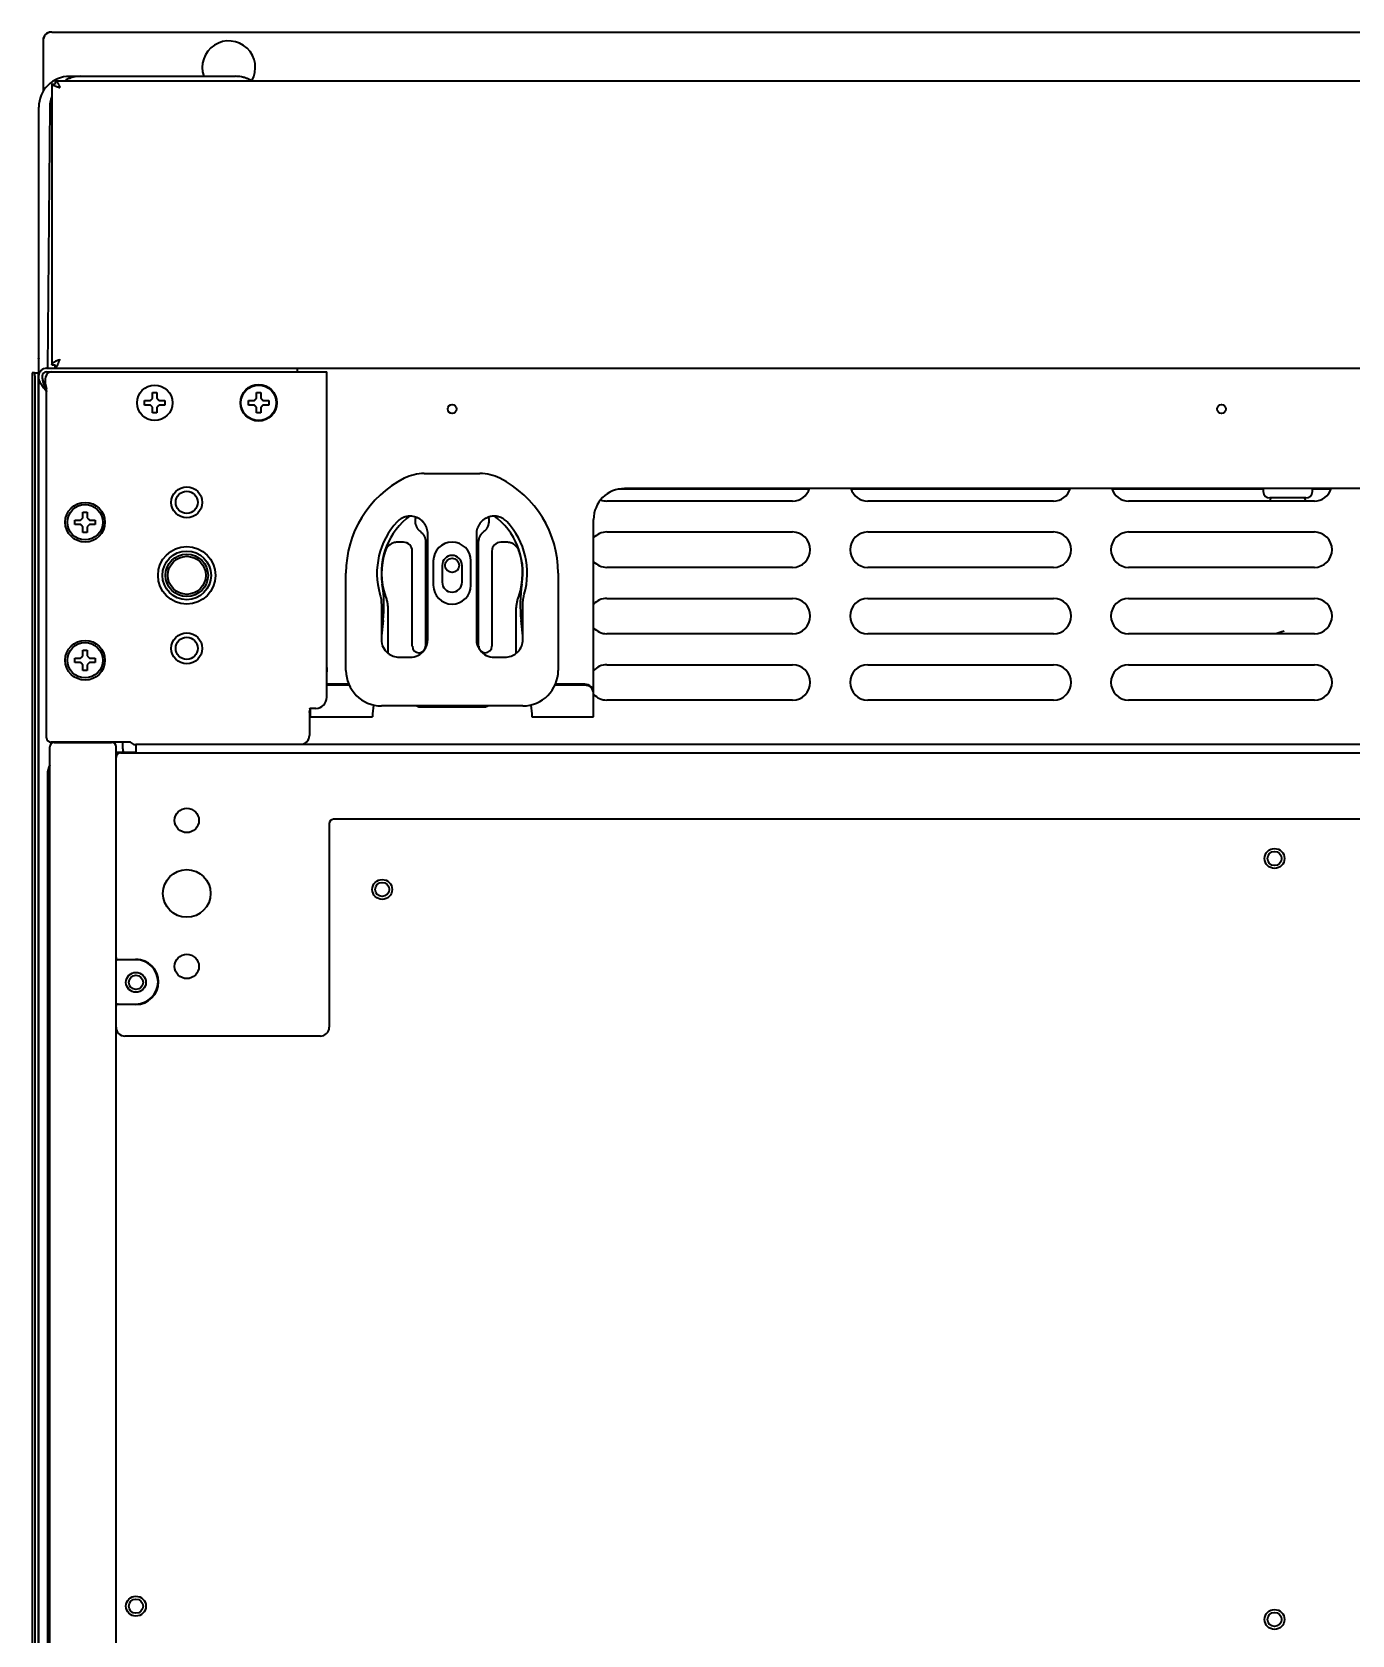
# Model space of a CAD drawing. Extents: x 6769 to 10051, y -94 to 2900.
# Drawn here: x 8534.1 to 8832.6, y 2478.8 to 2841.1 of the extents above; entities that cross this region are included whole.
import ezdxf

# ---------------------------------------------------------------- set-up
doc = ezdxf.new("R2010")
doc.units = 0
doc.header["$LTSCALE"] = 5
doc.layers.add('1', color=7, linetype='CONTINUOUS', true_color=0xffffff)

msp = doc.modelspace()

# ---------------------------------------------------------------- linework, layer by layer
at = {"layer": '1', "color": 7, "linetype": 'Continuous', "lineweight": 35}
for p, q in [((8538.56, 2841.13), (8538.36, 2841.13)), ((8538.56, 2841.13), (9067.56, 2841.13)), ((8536.56, 2839.33), (8536.56, 2839.14)), ((8536.56, 2839.13), (8536.56, 2827.73)), ((8539.32, 2830.13), (8539.32, 2829.37)), ((8539.32, 2830.13), (9066.8, 2830.13)), ((8542.56, 2831.13), (8545.08, 2831.13)), ((8545.08, 2831.13), (8580.05, 2831.13)), ((8538.56, 2829.33), (8538.56, 2765.89)), ((8535.56, 2824.13), (8535.56, 2767.33)), ((8535.57, 2767.32), (8535.57, 2824.13)), ((8538.08, 2824.19), (8537.56, 2765.13)), ((8535.56, 2767.33), (8535.57, 2767.32)), ((8535.56, 2767.26), (8535.56, 2764.13)), ((8535.57, 2767.3), (8535.57, 2767.27)), ((8535.57, 2764.13), (8535.57, 2767.29)), ((8537.36, 2765.13), (8592.06, 2765.13)), ((8538.56, 2765.89), (8539.31, 2765.89)), ((8592.06, 2765.13), (8594.06, 2765.13)), ((8594.06, 2765.13), (8594.06, 2764.33)), ((8594.07, 2765.13), (9012.06, 2765.13)), ((8534.06, 2764.13), (8534.07, 2764.13)), ((8534.06, 2764.13), (8534.06, 2170.23)), ((8534.65, 2764.13), (8534.07, 2764.13)), ((8534.65, 2764.13), (8535.45, 2764.13)), ((8534.75, 2172.23), (8534.75, 2762.13)), ((8535.45, 2764.13), (8535.75, 2764.13)), ((8535.55, 2762.13), (8535.55, 2172.23)), ((8535.56, 2252.93), (8535.56, 2763.33)), ((8537.07, 2761.78), (8537.3, 2760.57)), ((8537.36, 2764.33), (8600.73, 2764.33)), ((8537.56, 2763.94), (8537.56, 2764.33)), ((8592.06, 2764.33), (8594.06, 2764.33)), ((8594.06, 2764.33), (8594.81, 2764.33)), ((8600.73, 2690.77), (8600.73, 2764.33)), ((8537.31, 2681.61), (8537.31, 2759.86)), ((8559.51, 2757.33), (8559.51, 2757.83)), ((8559.51, 2756.83), (8559.51, 2757.33)), ((8564.11, 2757.83), (8564.11, 2757.33)), ((8564.11, 2757.33), (8564.11, 2756.83)), ((8583.01, 2757.33), (8583.01, 2757.83)), ((8583.01, 2756.83), (8583.01, 2757.33)), ((8587.61, 2757.83), (8587.61, 2757.33)), ((8587.61, 2757.33), (8587.61, 2756.83)), ((8622.76, 2741.33), (8635.37, 2741.33)), ((8709.85, 2737.83), (8666.75, 2737.83)), ((8938.06, 2737.95), (8668.06, 2737.95)), ((8768.85, 2737.83), (8719.28, 2737.83)), ((8812.49, 2737.83), (8778.28, 2737.83)), ((8812.49, 2737.95), (8812.51, 2737.27)), ((8822.12, 2735.83), (8814.01, 2735.83)), ((8814.06, 2735.43), (8814.06, 2735.23)), ((8822.06, 2735.23), (8822.06, 2735.43)), ((8823.61, 2737.27), (8823.64, 2737.95)), ((8827.85, 2737.83), (8823.63, 2737.83)), ((8706.06, 2735.13), (8664.06, 2735.13)), ((8765.06, 2735.13), (8723.06, 2735.13)), ((8824.06, 2735.13), (8782.06, 2735.13)), ((8543.76, 2730.33), (8543.76, 2730.83)), ((8543.76, 2729.83), (8543.76, 2730.33)), ((8548.36, 2730.83), (8548.36, 2730.33)), ((8548.36, 2730.33), (8548.36, 2729.83)), ((8661.06, 2695.05), (8661.06, 2730.95)), ((8618.07, 2725.83), (8616.75, 2725.83)), ((8623.06, 2725.83), (8623.06, 2702.33)), ((8623.56, 2703.83), (8623.56, 2727.7)), ((8634.56, 2727.7), (8634.56, 2703.83)), ((8635.06, 2702.33), (8635.06, 2725.83)), ((8641.38, 2725.83), (8640.06, 2725.83)), ((8664.06, 2728.13), (8706.06, 2728.13)), ((8723.06, 2728.13), (8765.06, 2728.13)), ((8782.06, 2728.13), (8824.06, 2728.13)), ((8620.06, 2702.33), (8620.06, 2723.83)), ((8624.81, 2721.58), (8624.81, 2716.08)), ((8633.31, 2716.08), (8633.31, 2721.58)), ((8638.06, 2723.83), (8638.06, 2702.33)), ((8605.06, 2696.83), (8605.06, 2718.83)), ((8626.81, 2720.58), (8626.81, 2716.78)), ((8631.31, 2716.78), (8631.31, 2720.58)), ((8653.06, 2718.83), (8653.06, 2696.83)), ((8706.06, 2720.13), (8664.06, 2720.13)), ((8765.06, 2720.13), (8723.06, 2720.13)), ((8824.06, 2720.13), (8782.06, 2720.13)), ((8613.06, 2711.83), (8613.06, 2703.83)), ((8614.56, 2710.27), (8614.56, 2700.7)), ((8643.56, 2700.7), (8643.56, 2710.27)), ((8645.06, 2703.83), (8645.06, 2711.83)), ((8664.06, 2713.13), (8706.06, 2713.13)), ((8723.06, 2713.13), (8765.06, 2713.13)), ((8782.06, 2713.13), (8824.06, 2713.13)), ((8613.46, 2708.13), (8613.06, 2704.65)), ((8645.06, 2704.65), (8644.66, 2708.13)), ((8706.06, 2705.13), (8664.06, 2705.13)), ((8765.06, 2705.13), (8723.06, 2705.13)), ((8824.06, 2705.13), (8782.06, 2705.13)), ((8543.76, 2699.13), (8543.76, 2699.63)), ((8548.36, 2699.63), (8548.36, 2699.13)), ((8617.06, 2699.83), (8619.56, 2699.83)), ((8638.56, 2699.83), (8641.06, 2699.83)), ((8543.76, 2698.63), (8543.76, 2699.13)), ((8548.36, 2699.13), (8548.36, 2698.63)), ((8664.06, 2698.13), (8706.06, 2698.13)), ((8723.06, 2698.13), (8765.06, 2698.13)), ((8782.06, 2698.13), (8824.06, 2698.13)), ((8605.69, 2693.71), (8600.73, 2693.71)), ((8605.79, 2693.51), (8600.73, 2693.51)), ((8659.06, 2693.51), (8652.34, 2693.51)), ((8659.06, 2693.71), (8652.43, 2693.71)), ((8661.06, 2694.63), (8661.06, 2695.05)), ((8661.06, 2691.78), (8661.06, 2694.63)), ((8611.3, 2689.02), (8611.06, 2687.03)), ((8645.06, 2688.83), (8613.06, 2688.83)), ((8621.08, 2688.83), (8621.56, 2688.63)), ((8621.46, 2688.53), (8621.46, 2688.67)), ((8636.66, 2688.53), (8621.46, 2688.53)), ((8621.56, 2688.63), (8621.56, 2688.53)), ((8621.56, 2688.63), (8636.56, 2688.63)), ((8636.56, 2688.63), (8636.97, 2688.79)), ((8636.56, 2688.53), (8636.56, 2688.63)), ((8636.66, 2688.67), (8636.66, 2688.53)), ((8646.83, 2689.02), (8647.06, 2687.03)), ((8661.06, 2691.57), (8661.06, 2691.78)), ((8661.06, 2687.03), (8661.06, 2691.57)), ((8706.06, 2690.13), (8664.06, 2690.13)), ((8765.06, 2690.13), (8723.06, 2690.13)), ((8824.06, 2690.13), (8782.06, 2690.13)), ((8596.81, 2687.33), (8596.87, 2687.86)), ((8596.81, 2687.33), (8596.81, 2682.13)), ((8596.87, 2688.24), (8596.9, 2688.27)), ((8596.87, 2688.24), (8596.87, 2687.86)), ((8596.9, 2688.27), (8598.23, 2688.27)), ((8597.06, 2687.03), (8597.06, 2688.27)), ((8597.06, 2686.37), (8597.06, 2687.03)), ((8597.06, 2686.37), (8611.06, 2686.37)), ((8611.06, 2687.03), (8611.06, 2686.37)), ((8647.06, 2687.03), (8647.06, 2686.37)), ((8647.06, 2686.37), (8661.06, 2686.37)), ((8661.06, 2686.37), (8661.06, 2687.03)), ((8538.06, 2253.58), (8538.06, 2679.58)), ((8555.85, 2680.61), (8538.31, 2680.61)), ((8539.06, 2680.58), (8552.06, 2680.58)), ((8553.06, 2298.83), (8553.06, 2679.58)), ((8553.06, 2678.33), (8557.56, 2678.33)), ((8554.06, 2678.18), (9052.06, 2678.18)), ((8554.56, 2679.13), (8554.56, 2680.61)), ((8557.04, 2680.14), (8556.35, 2680.6)), ((9048.56, 2680.13), (8557.56, 2680.13)), ((8557.56, 2680.13), (8557.56, 2678.33)), ((8537.56, 2673.33), (8537.56, 2252.43)), ((9003.86, 2663.18), (8602.26, 2663.18)), ((8601.26, 2662.18), (8601.26, 2616.17)), ((8557.56, 2631.43), (8553.56, 2631.43)), ((8553.56, 2621.43), (8557.56, 2621.43)), ((8599.27, 2614.18), (8555.06, 2614.18))]:
    msp.add_line(p, q, dxfattribs=at)
for centre, radius in [((8561.81, 2757.33), 4), ((8585.31, 2757.33), 4.13), ((8585.31, 2757.33), 4), ((8629.06, 2755.93), 1), ((8803.06, 2755.93), 1), ((8569.06, 2734.83), 3.5), ((8569.06, 2734.83), 2.5), ((8546.06, 2730.33), 4.5), ((8546.06, 2730.33), 4), ((8569.06, 2718.33), 6.5), ((8569.06, 2718.33), 5.5), ((8569.06, 2718.33), 4.8), ((8569.06, 2718.33), 4.3), ((8629.06, 2720.58), 1.6), ((8546.06, 2699.13), 4.5), ((8546.06, 2699.13), 4), ((8569.06, 2701.83), 3.5), ((8569.06, 2701.83), 2.5), ((8569.06, 2662.93), 2.75), ((8815.06, 2654.33), 2.25), ((8815.06, 2654.33), 1.6), ((8569.06, 2646.43), 5.38), ((8613.26, 2647.33), 2.25), ((8613.26, 2647.33), 1.6), ((8569.06, 2629.93), 2.75), ((8557.56, 2626.33), 2.25), ((8557.56, 2626.33), 1.6), ((8557.56, 2485.33), 2.25), ((8557.56, 2485.33), 1.6), ((8815.06, 2482.33), 2.25), ((8815.06, 2482.33), 1.6)]:
    msp.add_circle(centre, radius, dxfattribs=at)
for centre, radius, start, end in [((8538.36, 2839.33), 1.8, 90, 180), ((8538.56, 2839.13), 2, 90, 180), ((8578.56, 2833.13), 6, 329.9728, 199.4962), ((8537.36, 2763.33), 1.8, 90, 180), ((8537.36, 2763.33), 1, 90, 180), ((8629.06, 2718.83), 24, 116.7655, 180), ((8622.76, 2731.33), 10, 90, 116.7655), ((8635.37, 2731.33), 10, 63.2345, 90), ((8629.06, 2718.83), 24, 0, 63.2345), ((8668.06, 2730.95), 7, 90, 180), ((8664.06, 2739.13), 4, 249.2551, 270), ((8706.06, 2739.13), 4, 270, 342.9253), ((8723.06, 2739.13), 4, 197.0747, 270), ((8765.06, 2739.13), 4, 270, 342.9253), ((8782.06, 2739.13), 4, 197.0747, 270), ((8814.01, 2737.33), 1.5, 182, 270), ((8814.46, 2735.43), 0.4, 90, 180), ((8821.66, 2735.43), 0.4, 0, 90), ((8822.12, 2737.33), 1.5, 270, 358), ((8824.06, 2739.13), 4, 270, 342.9253), ((8629.06, 2718.93), 16, 126.584, 189.2278), ((8629.06, 2718.93), 16, 350.7722, 53.5772), ((8814.46, 2735.23), 0.4, 180, 194.4772), ((8821.66, 2735.23), 0.4, 345.5228, 0), ((8629.06, 2718.83), 17, 136.9472, 196.2606), ((8629.06, 2718.83), 17, 343.7394, 43.0512), ((8629.06, 2721.58), 4.25, 0, 180), ((8664.06, 2724.13), 4, 90, 138.5915), ((8706.06, 2724.13), 4, 270, 90), ((8723.06, 2724.13), 4, 90, 270), ((8765.06, 2724.13), 4, 270, 90), ((8782.06, 2724.13), 4, 90, 270), ((8824.06, 2724.13), 4, 270, 90), ((8629.06, 2718.83), 15.95, 162.0029, 199.2463), ((8629.06, 2720.58), 2.25, 0, 180), ((8629.06, 2718.83), 15.95, 340.7537, 17.9971), ((8664.06, 2724.13), 4, 221.4085, 270), ((8583.66, 2711.55), 30, 353.4511, 9.2278), ((8629.06, 2716.08), 4.25, 180, 0), ((8629.06, 2716.78), 2.25, 180, 0), ((8674.47, 2711.55), 30, 170.7722, 186.5489), ((8664.06, 2709.13), 4, 90, 138.5915), ((8706.06, 2709.13), 4, 270, 90), ((8723.06, 2709.13), 4, 90, 270), ((8765.06, 2709.13), 4, 270, 90), ((8782.06, 2709.13), 4, 90, 270), ((8824.06, 2709.13), 4, 270, 90), ((8664.06, 2709.13), 4, 221.4085, 270), ((8613.06, 2696.83), 8, 180, 270), ((8645.06, 2696.83), 8, 270, 0), ((8664.06, 2694.13), 4, 90, 138.5915), ((8706.06, 2694.13), 4, 270, 90), ((8723.06, 2694.13), 4, 90, 270), ((8765.06, 2694.13), 4, 270, 90), ((8782.06, 2694.13), 4, 90, 270), ((8824.06, 2694.13), 4, 270, 90), ((8664.06, 2694.13), 4, 221.4085, 270), ((8556.56, 2679.13), 2, 180, 203.5786), ((8542.56, 2673.33), 5, 154.1573, 180), ((8557.56, 2626.43), 5.11, 270, 90), ((8557.56, 2626.43), 5, 270, 90)]:
    msp.add_arc(centre, radius, start, end, dxfattribs=at)
for centre, major_axis, ratio, start_param, end_param in [((8542.57, 2824.12), (4.95, -4.95), 0.999478, 2.356803, 3.926382), ((8534.9, 2767.33), (0, -2), 0.333444, 1.553351, 1.570798), ((8519.1, 2767.33), (16.46, -0.03), 0.121466, 6.270991, 6.300279), ((8534.9, 2767.33), (0.03, -2), 0.333454, 1.531542, 1.54898), ((8537.57, 2871.64), (-2, -104.32), 0.000761, 6.278374, 6.306074), ((8534.65, 2762.13), (0, -2), 0.052336, 1.570796, 3.141593), ((8535.45, 2762.13), (0, 2), 0.052336, 4.712389, 6.283185), ((8537.07, 2763.2), (0, -1.41), 0.006171, 4.978197, 6.250834), ((8538.57, 2762.82), (0.95, -1.16), 0.998075, 2.456715, 3.797747), ((8537.3, 2759.86), (0, -0.707), 0.006171, 1.564625, 3.109242), ((8618.06, 2723.82), (-1.42, -1.42), 0.998783, 2.356803, 3.926382), ((8640.07, 2723.82), (1.42, -1.42), 0.998783, 2.356803, 3.926382), ((8617.06, 2703.83), (2.83, 2.83), 0.999695, 2.356347, 3.251938), ((8619.56, 2703.83), (-2.83, 2.83), 0.999695, 3.290549, 3.926839), ((8638.56, 2703.83), (2.83, 2.83), 0.999695, 2.356347, 2.992639), ((8641.06, 2703.83), (-2.83, 2.83), 0.999695, 3.197702, 3.926839), ((9319.63, 1085.95), (411.25, -1645.29), 0.999838, 3.197427, 3.198619), ((8617.06, 2703.83), (2.83, 2.83), 0.999695, 3.251938, 3.926839), ((8619.56, 2703.83), (-2.83, 2.83), 0.999695, 2.356347, 3.276261), ((8621.57, 2702.33), (1.06, 1.06), 0.998783, 2.356803, 3.926991), ((8621.56, 2702.33), (-1.06, 1.06), 0.998783, 2.356195, 3.264228), ((8621.56, 2702.33), (-1.06, 1.06), 0.998783, 3.302332, 3.926382), ((8636.57, 2702.33), (1.06, 1.06), 0.998783, 2.356803, 2.980862), ((8638.56, 2703.83), (2.83, 2.83), 0.999695, 3.006925, 3.926839), ((8636.57, 2702.33), (1.06, 1.06), 0.998783, 3.018958, 3.926991), ((8636.56, 2702.33), (-1.06, 1.06), 0.998783, 2.356195, 3.926382), ((8641.06, 2703.83), (-2.83, 2.83), 0.999695, 2.356347, 3.031247), ((8600.75, 2696.55), (0, -1), 0.017455, 3.403392, 4.712389), ((8659.06, 2691.78), (-2, 0), 0.965926, 3.141593, 4.712389), ((8659.06, 2691.57), (2, 0), 0.965926, 0, 1.570796), ((8598.23, 2690.77), (1.77, -1.77), 0.999695, 5.497939, 7.068431), ((8538.31, 2681.61), (0.447, 0.895), 0.99981, 2.03449, 3.605134), ((8594.81, 2682.13), (-1.41, 1.41), 0.999695, 2.356347, 3.926839), ((8539.06, 2679.58), (0.707, -0.707), 0.999695, 2.356347, 3.926839), ((8552.06, 2679.58), (-0.707, -0.707), 0.999695, 2.356347, 3.926839), ((8554.06, 2677.18), (0.708, -0.708), 0.998783, 2.356803, 3.926382), ((8555.85, 2680.6), (0.5, 0), 0.017455, 0.02618, 1.570796), ((8558.04, 2680.14), (1, 0), 0.017455, 3.167773, 4.218355), ((8602.26, 2662.18), (-0.708, 0.708), 0.998783, 5.498396, 7.067974), ((8553.56, 2631.93), (0.354, 0.354), 0.998783, 2.356803, 3.926382), ((8553.56, 2620.93), (0.354, -0.354), 0.998783, 2.356803, 3.926382), ((8555.07, 2616.18), (1.42, 1.42), 0.998783, 2.356803, 3.926382), ((8599.26, 2616.18), (-1.42, 1.42), 0.998783, 2.356803, 3.926382)]:
    msp.add_ellipse(centre, major_axis=major_axis, ratio=ratio, start_param=start_param, end_param=end_param, dxfattribs=at)
for points in [[(8539.32, 2830.13), (8539.36, 2830.13), (8539.42, 2830.12), (8539.51, 2830.07), (8539.61, 2829.99), (8539.7, 2829.89), (8539.8, 2829.76), (8539.89, 2829.6), (8539.99, 2829.42), (8540.08, 2829.23), (8540.18, 2829.02), (8540.27, 2828.79), (8540.33, 2828.64), (8540.36, 2828.56)], [(8538.58, 2829.38), (8538.57, 2829.36), (8538.56, 2829.34), (8538.56, 2829.33)], [(8538.58, 2829.38), (8538.83, 2829.38), (8539.08, 2829.37), (8539.32, 2829.37)], [(8535.57, 2767.35), (8535.57, 2767.33), (8535.57, 2767.31), (8535.57, 2767.29)], [(8538.56, 2765.89), (8538.56, 2765.93), (8538.57, 2766.01), (8538.62, 2766.12), (8538.7, 2766.24), (8538.8, 2766.35), (8538.93, 2766.46), (8539.09, 2766.57), (8539.27, 2766.68), (8539.46, 2766.78), (8539.67, 2766.88), (8539.9, 2766.98), (8540.13, 2767.07), (8540.29, 2767.13), (8540.36, 2767.16)], [(8539.31, 2765.14), (8539.31, 2765.39), (8539.31, 2765.64), (8539.31, 2765.89)], [(8539.31, 2765.14), (8539.33, 2765.13), (8539.35, 2765.13), (8539.36, 2765.13)], [(8560.81, 2757.83), (8560.84, 2757.85), (8560.89, 2757.9), (8560.96, 2757.97), (8561.03, 2758.04), (8561.1, 2758.11), (8561.17, 2758.18), (8561.24, 2758.25), (8561.29, 2758.3), (8561.31, 2758.33)], [(8561.31, 2758.33), (8561.31, 2758.38), (8561.31, 2758.49), (8561.31, 2758.65), (8561.31, 2758.81), (8561.31, 2758.96), (8561.31, 2759.12), (8561.31, 2759.27), (8561.31, 2759.44), (8561.31, 2759.56), (8561.31, 2759.63)], [(8561.31, 2759.63), (8561.48, 2759.63), (8561.81, 2759.63), (8562.15, 2759.63), (8562.31, 2759.63)], [(8562.31, 2758.33), (8562.34, 2758.3), (8562.39, 2758.25), (8562.47, 2758.18), (8562.54, 2758.1), (8562.61, 2758.03), (8562.68, 2757.96), (8562.75, 2757.9), (8562.79, 2757.85), (8562.81, 2757.83)], [(8562.81, 2757.83), (8562.87, 2757.83), (8562.98, 2757.83), (8563.14, 2757.83), (8563.3, 2757.83), (8563.45, 2757.83), (8563.6, 2757.83), (8563.76, 2757.83), (8563.93, 2757.83), (8564.05, 2757.83), (8564.11, 2757.83)], [(8584.31, 2757.83), (8584.34, 2757.85), (8584.39, 2757.9), (8584.46, 2757.97), (8584.53, 2758.04), (8584.6, 2758.11), (8584.67, 2758.18), (8584.74, 2758.25), (8584.79, 2758.3), (8584.81, 2758.33)], [(8584.81, 2758.33), (8584.81, 2758.38), (8584.81, 2758.49), (8584.81, 2758.65), (8584.81, 2758.81), (8584.81, 2758.96), (8584.81, 2759.12), (8584.81, 2759.27), (8584.81, 2759.44), (8584.81, 2759.56), (8584.81, 2759.63)], [(8584.81, 2759.63), (8584.98, 2759.63), (8585.31, 2759.63), (8585.65, 2759.63), (8585.81, 2759.63)], [(8585.81, 2758.33), (8585.84, 2758.3), (8585.89, 2758.25), (8585.97, 2758.18), (8586.04, 2758.1), (8586.11, 2758.03), (8586.18, 2757.96), (8586.25, 2757.9), (8586.29, 2757.85), (8586.31, 2757.83)], [(8586.31, 2757.83), (8586.37, 2757.83), (8586.48, 2757.83), (8586.64, 2757.83), (8586.8, 2757.83), (8586.95, 2757.83), (8587.1, 2757.83), (8587.26, 2757.83), (8587.43, 2757.83), (8587.55, 2757.83), (8587.61, 2757.83)], [(8560.81, 2756.83), (8560.76, 2756.83), (8560.65, 2756.83), (8560.49, 2756.83), (8560.33, 2756.83), (8560.18, 2756.83), (8560.02, 2756.83), (8559.87, 2756.83), (8559.7, 2756.83), (8559.58, 2756.83), (8559.51, 2756.83)], [(8561.31, 2756.33), (8561.29, 2756.35), (8561.24, 2756.4), (8561.16, 2756.48), (8561.09, 2756.55), (8561.02, 2756.62), (8560.95, 2756.69), (8560.88, 2756.76), (8560.84, 2756.8), (8560.81, 2756.83)], [(8562.31, 2755.03), (8562.15, 2755.03), (8561.81, 2755.03), (8561.48, 2755.03), (8561.31, 2755.03)], [(8562.81, 2756.83), (8562.79, 2756.8), (8562.74, 2756.75), (8562.67, 2756.68), (8562.6, 2756.61), (8562.53, 2756.54), (8562.46, 2756.47), (8562.39, 2756.4), (8562.34, 2756.35), (8562.31, 2756.33)], [(8562.31, 2756.33), (8562.31, 2756.27), (8562.31, 2756.16), (8562.31, 2756), (8562.31, 2755.84), (8562.31, 2755.69), (8562.31, 2755.54), (8562.31, 2755.38), (8562.31, 2755.21), (8562.31, 2755.09), (8562.31, 2755.03)], [(8584.31, 2756.83), (8584.26, 2756.83), (8584.15, 2756.83), (8583.99, 2756.83), (8583.83, 2756.83), (8583.68, 2756.83), (8583.52, 2756.83), (8583.37, 2756.83), (8583.2, 2756.83), (8583.08, 2756.83), (8583.01, 2756.83)], [(8584.81, 2756.33), (8584.79, 2756.35), (8584.74, 2756.4), (8584.66, 2756.48), (8584.59, 2756.55), (8584.52, 2756.62), (8584.45, 2756.69), (8584.38, 2756.76), (8584.34, 2756.8), (8584.31, 2756.83)], [(8585.81, 2755.03), (8585.65, 2755.03), (8585.31, 2755.03), (8584.98, 2755.03), (8584.81, 2755.03)], [(8586.31, 2756.83), (8586.29, 2756.8), (8586.24, 2756.75), (8586.17, 2756.68), (8586.1, 2756.61), (8586.03, 2756.54), (8585.96, 2756.47), (8585.89, 2756.4), (8585.84, 2756.35), (8585.81, 2756.33)], [(8585.81, 2756.33), (8585.81, 2756.27), (8585.81, 2756.16), (8585.81, 2756), (8585.81, 2755.84), (8585.81, 2755.69), (8585.81, 2755.54), (8585.81, 2755.38), (8585.81, 2755.21), (8585.81, 2755.09), (8585.81, 2755.03)], [(8545.56, 2731.33), (8545.56, 2731.38), (8545.56, 2731.49), (8545.56, 2731.65), (8545.56, 2731.81), (8545.56, 2731.96), (8545.56, 2732.12), (8545.56, 2732.27), (8545.56, 2732.44), (8545.56, 2732.56), (8545.56, 2732.63)], [(8545.56, 2732.63), (8545.73, 2732.63), (8546.06, 2732.63), (8546.4, 2732.63), (8546.56, 2732.63)], [(8545.06, 2729.83), (8545.01, 2729.83), (8544.9, 2729.83), (8544.74, 2729.83), (8544.58, 2729.83), (8544.43, 2729.83), (8544.27, 2729.83), (8544.12, 2729.83), (8543.95, 2729.83), (8543.83, 2729.83), (8543.76, 2729.83)], [(8545.06, 2730.83), (8545.09, 2730.85), (8545.14, 2730.9), (8545.21, 2730.97), (8545.28, 2731.04), (8545.35, 2731.11), (8545.42, 2731.18), (8545.49, 2731.25), (8545.54, 2731.3), (8545.56, 2731.33)], [(8545.56, 2729.33), (8545.54, 2729.35), (8545.49, 2729.4), (8545.41, 2729.48), (8545.34, 2729.55), (8545.27, 2729.62), (8545.2, 2729.69), (8545.13, 2729.76), (8545.09, 2729.8), (8545.06, 2729.83)], [(8546.56, 2731.33), (8546.59, 2731.3), (8546.64, 2731.25), (8546.72, 2731.18), (8546.79, 2731.1), (8546.86, 2731.03), (8546.93, 2730.96), (8547, 2730.9), (8547.04, 2730.85), (8547.06, 2730.83)], [(8547.06, 2729.83), (8547.04, 2729.8), (8546.99, 2729.75), (8546.92, 2729.68), (8546.85, 2729.61), (8546.78, 2729.54), (8546.71, 2729.47), (8546.64, 2729.4), (8546.59, 2729.35), (8546.56, 2729.33)], [(8546.56, 2729.33), (8546.56, 2729.27), (8546.56, 2729.16), (8546.56, 2729), (8546.56, 2728.84), (8546.56, 2728.69), (8546.56, 2728.54), (8546.56, 2728.38), (8546.56, 2728.21), (8546.56, 2728.09), (8546.56, 2728.03)], [(8547.06, 2730.83), (8547.12, 2730.83), (8547.23, 2730.83), (8547.39, 2730.83), (8547.55, 2730.83), (8547.7, 2730.83), (8547.85, 2730.83), (8548.01, 2730.83), (8548.18, 2730.83), (8548.3, 2730.83), (8548.36, 2730.83)], [(8546.56, 2728.03), (8546.4, 2728.03), (8546.06, 2728.03), (8545.73, 2728.03), (8545.56, 2728.03)], [(8612.74, 2714.07), (8612.8, 2713.88), (8612.89, 2713.52), (8612.99, 2712.96), (8613.05, 2712.4), (8613.06, 2712.02), (8613.06, 2711.83)], [(8645.06, 2711.83), (8645.06, 2712.02), (8645.08, 2712.4), (8645.14, 2712.96), (8645.24, 2713.52), (8645.33, 2713.88), (8645.38, 2714.07)], [(8545.06, 2699.63), (8545.09, 2699.65), (8545.14, 2699.7), (8545.21, 2699.77), (8545.28, 2699.84), (8545.35, 2699.91), (8545.42, 2699.98), (8545.49, 2700.05), (8545.54, 2700.1), (8545.56, 2700.13)], [(8545.56, 2700.13), (8545.56, 2700.18), (8545.56, 2700.29), (8545.56, 2700.45), (8545.56, 2700.61), (8545.56, 2700.76), (8545.56, 2700.92), (8545.56, 2701.07), (8545.56, 2701.24), (8545.56, 2701.36), (8545.56, 2701.43)], [(8545.56, 2701.43), (8545.73, 2701.43), (8546.06, 2701.43), (8546.4, 2701.43), (8546.56, 2701.43)], [(8546.56, 2700.13), (8546.59, 2700.1), (8546.64, 2700.05), (8546.72, 2699.98), (8546.79, 2699.9), (8546.86, 2699.83), (8546.93, 2699.76), (8547, 2699.7), (8547.04, 2699.65), (8547.06, 2699.63)], [(8547.06, 2699.63), (8547.12, 2699.63), (8547.23, 2699.63), (8547.39, 2699.63), (8547.55, 2699.63), (8547.7, 2699.63), (8547.85, 2699.63), (8548.01, 2699.63), (8548.18, 2699.63), (8548.3, 2699.63), (8548.36, 2699.63)], [(8622.75, 2701.4), (8622.76, 2701.42), (8622.77, 2701.43), (8622.78, 2701.45)], [(8635.38, 2701.4), (8635.37, 2701.42), (8635.36, 2701.43), (8635.35, 2701.45)], [(8545.06, 2698.63), (8545.01, 2698.63), (8544.9, 2698.63), (8544.74, 2698.63), (8544.58, 2698.63), (8544.43, 2698.63), (8544.27, 2698.63), (8544.12, 2698.63), (8543.95, 2698.63), (8543.83, 2698.63), (8543.76, 2698.63)], [(8545.56, 2698.13), (8545.54, 2698.15), (8545.49, 2698.2), (8545.41, 2698.28), (8545.34, 2698.35), (8545.27, 2698.42), (8545.2, 2698.49), (8545.13, 2698.56), (8545.09, 2698.6), (8545.06, 2698.63)], [(8546.56, 2696.83), (8546.4, 2696.83), (8546.06, 2696.83), (8545.73, 2696.83), (8545.56, 2696.83)], [(8547.06, 2698.63), (8547.04, 2698.6), (8546.99, 2698.55), (8546.92, 2698.48), (8546.85, 2698.41), (8546.78, 2698.34), (8546.71, 2698.27), (8546.64, 2698.2), (8546.59, 2698.15), (8546.56, 2698.13)], [(8546.56, 2698.13), (8546.56, 2698.07), (8546.56, 2697.96), (8546.56, 2697.8), (8546.56, 2697.64), (8546.56, 2697.49), (8546.56, 2697.34), (8546.56, 2697.18), (8546.56, 2697.01), (8546.56, 2696.89), (8546.56, 2696.83)]]:
    msp.add_open_spline(points, degree=3, dxfattribs=at)
for points, knots in [([(8545.08, 2831.13), (8544.85, 2831.13), (8544.62, 2831.11), (8544.17, 2831.07), (8543.72, 2831), (8543.28, 2830.89), (8543.01, 2830.81), (8542.95, 2830.8), (8542.84, 2830.76), (8542.79, 2830.74), (8542.63, 2830.68), (8542.52, 2830.64), (8542.2, 2830.51), (8541.94, 2830.39), (8541.68, 2830.25), (8541.62, 2830.21)], [0, 0, 0, 0, 0.188768, 0.188768, 0.377537, 0.566305, 0.566305, 0.613497, 0.613497, 0.660689, 0.660689, 0.755074, 0.755074, 0.943842, 1, 1, 1, 1]), ([(8583.64, 2830.14), (8583.63, 2830.14), (8583.63, 2830.14), (8583.54, 2830.2), (8583.44, 2830.25), (8583.13, 2830.41), (8582.72, 2830.61), (8582.3, 2830.76), (8581.97, 2830.86), (8581.86, 2830.89), (8581.69, 2830.93), (8581.64, 2830.94), (8581.53, 2830.97), (8581.47, 2830.98), (8581.19, 2831.04), (8580.74, 2831.1), (8580.28, 2831.13), (8580.05, 2831.13)], [0, 0, 0, 0, 0.000273, 0.000273, 0.091157, 0.091157, 0.272926, 0.454694, 0.454694, 0.545579, 0.545579, 0.591021, 0.591021, 0.636463, 0.636463, 0.818231, 1, 1, 1, 1]), ([(8538.48, 2826.46), (8538.45, 2826.38), (8538.42, 2826.3), (8538.36, 2826.11), (8538.33, 2826), (8538.29, 2825.83), (8538.28, 2825.78), (8538.25, 2825.66), (8538.24, 2825.61), (8538.18, 2825.33), (8538.11, 2824.87), (8538.08, 2824.42), (8538.08, 2824.19)], [0, 0, 0, 0, 0.111112, 0.111112, 0.25926, 0.25926, 0.333334, 0.333334, 0.407408, 0.407408, 0.703704, 1, 1, 1, 1]), ([(8538.58, 2829.38), (8538.58, 2829.38), (8538.58, 2829.38), (8538.59, 2829.36), (8538.62, 2829.32), (8538.7, 2829.25), (8538.8, 2829.19), (8538.93, 2829.12), (8539.09, 2829.05), (8539.26, 2828.98), (8539.46, 2828.9), (8539.67, 2828.82), (8539.9, 2828.74), (8540.13, 2828.65), (8540.29, 2828.59), (8540.36, 2828.56)], [0, 0, 0, 0, 0.00192, 0.00192, 0.092654, 0.183389, 0.274123, 0.364858, 0.455593, 0.546327, 0.637062, 0.727796, 0.818531, 0.909265, 1, 1, 1, 1]), ([(8539.31, 2765.14), (8539.31, 2765.14), (8539.31, 2765.14), (8539.34, 2765.15), (8539.4, 2765.18), (8539.49, 2765.26), (8539.58, 2765.36), (8539.66, 2765.49), (8539.75, 2765.65), (8539.84, 2765.83), (8539.93, 2766.02), (8540.01, 2766.23), (8540.1, 2766.46), (8540.19, 2766.69), (8540.28, 2766.92), (8540.34, 2767.08), (8540.36, 2767.16)], [0, 0, 0, 0, 0.002907, 0.002907, 0.085998, 0.169089, 0.25218, 0.335271, 0.418362, 0.501454, 0.584545, 0.667636, 0.750727, 0.833818, 0.916909, 1, 1, 1, 1]), ([(8537.36, 2759.86), (8537.33, 2759.9), (8537.3, 2759.93), (8537.25, 2760.01), (8537.16, 2760.12), (8537.07, 2760.22), (8536.9, 2760.44), (8536.79, 2760.58), (8536.62, 2760.8), (8536.57, 2760.87), (8536.49, 2760.98), (8536.47, 2761.01), (8536.42, 2761.09), (8536.39, 2761.12), (8536.27, 2761.3), (8536.17, 2761.45), (8536.01, 2761.74), (8535.93, 2761.88), (8535.8, 2762.17), (8535.75, 2762.32), (8535.68, 2762.53), (8535.66, 2762.6), (8535.63, 2762.71), (8535.63, 2762.75), (8535.61, 2762.82), (8535.6, 2762.86), (8535.58, 2763.04), (8535.56, 2763.18), (8535.56, 2763.33)], [0, 0, 0, 0, 0.03125, 0.03125, 0.0625, 0.125, 0.125, 0.25, 0.25, 0.3125, 0.3125, 0.34375, 0.34375, 0.375, 0.375, 0.5, 0.5, 0.625, 0.625, 0.75, 0.75, 0.8125, 0.8125, 0.84375, 0.84375, 0.875, 0.875, 1, 1, 1, 1]), ([(8536.36, 2763.33), (8536.36, 2763.29), (8536.36, 2763.25), (8536.37, 2763.18), (8536.37, 2763.14), (8536.37, 2763.04), (8536.38, 2762.96), (8536.4, 2762.75), (8536.42, 2762.6), (8536.49, 2762.17), (8536.56, 2761.88), (8536.75, 2761.3), (8536.86, 2761.02), (8537.04, 2760.59), (8537.1, 2760.44), (8537.2, 2760.22), (8537.23, 2760.15), (8537.3, 2760.01), (8537.33, 2759.93), (8537.36, 2759.86)], [0, 0, 0, 0, 0.03125, 0.03125, 0.0625, 0.0625, 0.125, 0.125, 0.25, 0.25, 0.5, 0.5, 0.75, 0.75, 0.875, 0.875, 0.9375, 0.9375, 1, 1, 1, 1]), ([(8537.01, 2761.79), (8537, 2761.8), (8536.99, 2761.81), (8536.92, 2761.91), (8536.86, 2761.99), (8536.75, 2762.16), (8536.7, 2762.24), (8536.61, 2762.41), (8536.57, 2762.49), (8536.5, 2762.66), (8536.47, 2762.74), (8536.43, 2762.87), (8536.42, 2762.91), (8536.4, 2762.97), (8536.4, 2762.99), (8536.39, 2763.02), (8536.39, 2763.03), (8536.39, 2763.04)], [0, 0, 0, 0, 0.028851, 0.028851, 0.228153, 0.228153, 0.427456, 0.427456, 0.626759, 0.626759, 0.826061, 0.826061, 0.925713, 0.925713, 0.975538, 0.975538, 1, 1, 1, 1]), ([(8537.1, 2763.16), (8537.09, 2763.11), (8537.08, 2763.05), (8537.07, 2762.94), (8537.06, 2762.88), (8537.06, 2762.82)], [0, 0, 0, 0, 0.5, 0.5, 1, 1, 1, 1]), ([(8559.51, 2757.83), (8559.72, 2757.83), (8559.93, 2757.83), (8560.25, 2757.83), (8560.36, 2757.83), (8560.59, 2757.83), (8560.7, 2757.83), (8560.81, 2757.83)], [0, 0, 0, 0, 0.5, 0.5, 0.75, 0.75, 1, 1, 1, 1]), ([(8562.31, 2759.63), (8562.31, 2759.42), (8562.31, 2759.21), (8562.31, 2758.89), (8562.31, 2758.78), (8562.31, 2758.55), (8562.31, 2758.44), (8562.31, 2758.33)], [0, 0, 0, 0, 0.5, 0.5, 0.75, 0.75, 1, 1, 1, 1]), ([(8583.01, 2757.83), (8583.22, 2757.83), (8583.43, 2757.83), (8583.75, 2757.83), (8583.86, 2757.83), (8584.09, 2757.83), (8584.2, 2757.83), (8584.31, 2757.83)], [0, 0, 0, 0, 0.5, 0.5, 0.75, 0.75, 1, 1, 1, 1]), ([(8585.81, 2759.63), (8585.81, 2759.42), (8585.81, 2759.21), (8585.81, 2758.89), (8585.81, 2758.78), (8585.81, 2758.55), (8585.81, 2758.44), (8585.81, 2758.33)], [0, 0, 0, 0, 0.5, 0.5, 0.75, 0.75, 1, 1, 1, 1]), ([(8561.31, 2755.03), (8561.31, 2755.23), (8561.31, 2755.44), (8561.31, 2755.76), (8561.31, 2755.87), (8561.31, 2756.1), (8561.31, 2756.21), (8561.31, 2756.33)], [0, 0, 0, 0, 0.5, 0.5, 0.75, 0.75, 1, 1, 1, 1]), ([(8564.11, 2756.83), (8563.91, 2756.83), (8563.7, 2756.83), (8563.38, 2756.83), (8563.27, 2756.83), (8563.04, 2756.83), (8562.93, 2756.83), (8562.81, 2756.83)], [0, 0, 0, 0, 0.5, 0.5, 0.75, 0.75, 1, 1, 1, 1]), ([(8584.81, 2755.03), (8584.81, 2755.23), (8584.81, 2755.44), (8584.81, 2755.76), (8584.81, 2755.87), (8584.81, 2756.1), (8584.81, 2756.21), (8584.81, 2756.33)], [0, 0, 0, 0, 0.5, 0.5, 0.75, 0.75, 1, 1, 1, 1]), ([(8587.61, 2756.83), (8587.41, 2756.83), (8587.2, 2756.83), (8586.88, 2756.83), (8586.77, 2756.83), (8586.54, 2756.83), (8586.43, 2756.83), (8586.31, 2756.83)], [0, 0, 0, 0, 0.5, 0.5, 0.75, 0.75, 1, 1, 1, 1]), ([(8546.56, 2732.63), (8546.56, 2732.42), (8546.56, 2732.21), (8546.56, 2731.89), (8546.56, 2731.78), (8546.56, 2731.55), (8546.56, 2731.44), (8546.56, 2731.33)], [0, 0, 0, 0, 0.5, 0.5, 0.75, 0.75, 1, 1, 1, 1]), ([(8543.76, 2730.83), (8543.97, 2730.83), (8544.18, 2730.83), (8544.5, 2730.83), (8544.61, 2730.83), (8544.84, 2730.83), (8544.95, 2730.83), (8545.06, 2730.83)], [0, 0, 0, 0, 0.5, 0.5, 0.75, 0.75, 1, 1, 1, 1]), ([(8545.56, 2728.03), (8545.56, 2728.23), (8545.56, 2728.44), (8545.56, 2728.76), (8545.56, 2728.87), (8545.56, 2729.1), (8545.56, 2729.21), (8545.56, 2729.33)], [0, 0, 0, 0, 0.5, 0.5, 0.75, 0.75, 1, 1, 1, 1]), ([(8548.36, 2729.83), (8548.16, 2729.83), (8547.95, 2729.83), (8547.63, 2729.83), (8547.52, 2729.83), (8547.29, 2729.83), (8547.18, 2729.83), (8547.06, 2729.83)], [0, 0, 0, 0, 0.5, 0.5, 0.75, 0.75, 1, 1, 1, 1]), ([(8620.82, 2731.5), (8620.64, 2731.56), (8620.46, 2731.61), (8620.08, 2731.67), (8619.9, 2731.69), (8619.66, 2731.7), (8619.61, 2731.7), (8619.51, 2731.7), (8619.47, 2731.7), (8619.32, 2731.7), (8619.23, 2731.69), (8618.95, 2731.66), (8618.76, 2731.62), (8618.48, 2731.55), (8618.39, 2731.53), (8618.26, 2731.48), (8618.21, 2731.47), (8618.12, 2731.43), (8618.08, 2731.42), (8617.86, 2731.32), (8617.69, 2731.24), (8617.36, 2731.05), (8617.21, 2730.94), (8617.02, 2730.79), (8616.99, 2730.76), (8616.91, 2730.7), (8616.81, 2730.6), (8616.71, 2730.5), (8616.64, 2730.43)], [0, 0, 0, 0, 0.125, 0.125, 0.25, 0.25, 0.28125, 0.28125, 0.3125, 0.3125, 0.375, 0.375, 0.5, 0.5, 0.5625, 0.5625, 0.59375, 0.59375, 0.625, 0.625, 0.75, 0.75, 0.875, 0.875, 0.90625, 0.90625, 0.9375, 1, 1, 1, 1]), ([(8620.82, 2731.5), (8620.78, 2731.35), (8620.74, 2731.21), (8620.71, 2731.02), (8620.71, 2730.98), (8620.7, 2730.9), (8620.7, 2730.86), (8620.69, 2730.75), (8620.68, 2730.67), (8620.69, 2730.44), (8620.7, 2730.29), (8620.73, 2730.06), (8620.75, 2729.99), (8620.78, 2729.88), (8620.79, 2729.84), (8620.81, 2729.77), (8620.82, 2729.73), (8620.88, 2729.55), (8620.93, 2729.41), (8621.04, 2729.2), (8621.09, 2729.1), (8621.15, 2729), (8621.19, 2728.94), (8621.22, 2728.91), (8621.33, 2728.75), (8621.43, 2728.63), (8621.64, 2728.41), (8621.75, 2728.31), (8621.88, 2728.22)], [0, 0, 0, 0, 0.125, 0.125, 0.15625, 0.15625, 0.1875, 0.1875, 0.25, 0.25, 0.375, 0.375, 0.4375, 0.4375, 0.46875, 0.46875, 0.5, 0.5, 0.625, 0.625, 0.6875, 0.71875, 0.71875, 0.75, 0.75, 0.875, 0.875, 1, 1, 1, 1]), ([(8623.56, 2727.7), (8623.56, 2727.91), (8623.55, 2728.12), (8623.48, 2728.53), (8623.44, 2728.73), (8623.36, 2728.96), (8623.35, 2728.98), (8623.34, 2729.03), (8623.33, 2729.06), (8623.3, 2729.13), (8623.28, 2729.18), (8623.22, 2729.32), (8623.18, 2729.42), (8623.04, 2729.7), (8622.93, 2729.87), (8622.78, 2730.09), (8622.75, 2730.13), (8622.7, 2730.19), (8622.68, 2730.21), (8622.65, 2730.25), (8622.56, 2730.35), (8622.47, 2730.45), (8622.26, 2730.67), (8622.1, 2730.81), (8621.89, 2730.96), (8621.84, 2730.99), (8621.76, 2731.05), (8621.71, 2731.08), (8621.58, 2731.16), (8621.49, 2731.21), (8621.21, 2731.35), (8621.02, 2731.43), (8620.82, 2731.5)], [0, 0, 0, 0, 0.125, 0.125, 0.25, 0.25, 0.265625, 0.265625, 0.28125, 0.28125, 0.3125, 0.3125, 0.375, 0.375, 0.5, 0.5, 0.53125, 0.53125, 0.546875, 0.546875, 0.5625, 0.625, 0.625, 0.75, 0.75, 0.78125, 0.78125, 0.8125, 0.8125, 0.875, 0.875, 1, 1, 1, 1]), ([(8621.88, 2728.22), (8621.97, 2728.15), (8622.06, 2728.07), (8622.22, 2727.92), (8622.3, 2727.83), (8622.41, 2727.7), (8622.46, 2727.63), (8622.51, 2727.56), (8622.55, 2727.51), (8622.56, 2727.49), (8622.64, 2727.37), (8622.7, 2727.27), (8622.8, 2727.06), (8622.85, 2726.96), (8622.91, 2726.79), (8622.92, 2726.74), (8622.95, 2726.66), (8622.96, 2726.63), (8622.97, 2726.57), (8622.98, 2726.54), (8623.01, 2726.4), (8623.05, 2726.18), (8623.06, 2725.94), (8623.06, 2725.83)], [0, 0, 0, 0, 0.125, 0.125, 0.25, 0.25, 0.3125, 0.34375, 0.34375, 0.375, 0.375, 0.5, 0.5, 0.625, 0.625, 0.6875, 0.6875, 0.71875, 0.71875, 0.75, 0.75, 0.875, 1, 1, 1, 1]), ([(8637.31, 2731.5), (8637.11, 2731.43), (8636.92, 2731.35), (8636.64, 2731.21), (8636.55, 2731.16), (8636.42, 2731.08), (8636.37, 2731.05), (8636.28, 2730.99), (8636.24, 2730.96), (8636.03, 2730.81), (8635.87, 2730.67), (8635.65, 2730.45), (8635.57, 2730.35), (8635.48, 2730.25), (8635.45, 2730.21), (8635.43, 2730.19), (8635.38, 2730.13), (8635.35, 2730.09), (8635.2, 2729.87), (8635.09, 2729.7), (8634.95, 2729.42), (8634.91, 2729.32), (8634.85, 2729.18), (8634.83, 2729.13), (8634.8, 2729.06), (8634.79, 2729.03), (8634.77, 2728.98), (8634.77, 2728.96), (8634.69, 2728.73), (8634.65, 2728.53), (8634.58, 2728.12), (8634.56, 2727.91), (8634.56, 2727.7)], [0, 0, 0, 0, 0.125, 0.125, 0.1875, 0.1875, 0.21875, 0.21875, 0.25, 0.25, 0.375, 0.375, 0.4375, 0.453125, 0.453125, 0.46875, 0.46875, 0.5, 0.5, 0.625, 0.625, 0.6875, 0.6875, 0.71875, 0.71875, 0.734375, 0.734375, 0.75, 0.75, 0.875, 0.875, 1, 1, 1, 1]), ([(8635.06, 2725.83), (8635.06, 2725.94), (8635.07, 2726.06), (8635.1, 2726.29), (8635.12, 2726.4), (8635.16, 2726.57), (8635.17, 2726.62), (8635.2, 2726.71), (8635.2, 2726.73), (8635.22, 2726.79), (8635.23, 2726.82), (8635.28, 2726.95), (8635.33, 2727.06), (8635.43, 2727.27), (8635.49, 2727.36), (8635.58, 2727.51), (8635.61, 2727.56), (8635.66, 2727.63), (8635.68, 2727.65), (8635.72, 2727.7), (8635.73, 2727.72), (8635.83, 2727.83), (8635.98, 2728), (8636.16, 2728.15), (8636.25, 2728.22)], [0, 0, 0, 0, 0.125, 0.125, 0.25, 0.25, 0.3125, 0.3125, 0.34375, 0.34375, 0.375, 0.375, 0.5, 0.5, 0.625, 0.625, 0.6875, 0.6875, 0.71875, 0.71875, 0.75, 0.75, 0.875, 1, 1, 1, 1]), ([(8636.25, 2728.22), (8636.38, 2728.31), (8636.49, 2728.41), (8636.7, 2728.63), (8636.8, 2728.75), (8636.91, 2728.91), (8636.93, 2728.94), (8636.98, 2729), (8637.04, 2729.1), (8637.09, 2729.2), (8637.19, 2729.41), (8637.25, 2729.55), (8637.31, 2729.73), (8637.32, 2729.77), (8637.34, 2729.84), (8637.35, 2729.88), (8637.38, 2729.99), (8637.39, 2730.06), (8637.43, 2730.29), (8637.44, 2730.44), (8637.44, 2730.67), (8637.44, 2730.75), (8637.43, 2730.86), (8637.43, 2730.9), (8637.42, 2730.98), (8637.42, 2731.02), (8637.39, 2731.21), (8637.35, 2731.35), (8637.31, 2731.5)], [0, 0, 0, 0, 0.125, 0.125, 0.25, 0.25, 0.28125, 0.28125, 0.3125, 0.375, 0.375, 0.5, 0.5, 0.53125, 0.53125, 0.5625, 0.5625, 0.625, 0.625, 0.75, 0.75, 0.8125, 0.8125, 0.84375, 0.84375, 0.875, 0.875, 1, 1, 1, 1]), ([(8641.49, 2730.43), (8641.36, 2730.57), (8641.22, 2730.7), (8640.92, 2730.94), (8640.77, 2731.04), (8640.56, 2731.17), (8640.52, 2731.19), (8640.44, 2731.24), (8640.39, 2731.26), (8640.27, 2731.32), (8640.18, 2731.36), (8639.92, 2731.47), (8639.74, 2731.53), (8639.46, 2731.6), (8639.37, 2731.62), (8639.23, 2731.65), (8639.18, 2731.65), (8639.09, 2731.67), (8639.04, 2731.67), (8638.8, 2731.7), (8638.61, 2731.71), (8638.24, 2731.69), (8638.05, 2731.67), (8637.81, 2731.63), (8637.77, 2731.62), (8637.67, 2731.6), (8637.53, 2731.57), (8637.4, 2731.53), (8637.31, 2731.5)], [0, 0, 0, 0, 0.125, 0.125, 0.25, 0.25, 0.28125, 0.28125, 0.3125, 0.3125, 0.375, 0.375, 0.5, 0.5, 0.5625, 0.5625, 0.59375, 0.59375, 0.625, 0.625, 0.75, 0.75, 0.875, 0.875, 0.90625, 0.90625, 0.9375, 1, 1, 1, 1]), ([(8616.75, 2725.83), (8616.59, 2725.83), (8616.43, 2725.81), (8616.12, 2725.76), (8615.97, 2725.73), (8615.78, 2725.67), (8615.75, 2725.65), (8615.67, 2725.63), (8615.56, 2725.58), (8615.46, 2725.54), (8615.25, 2725.43), (8615.11, 2725.35), (8614.95, 2725.23), (8614.92, 2725.21), (8614.86, 2725.16), (8614.83, 2725.13), (8614.74, 2725.06), (8614.68, 2725), (8614.52, 2724.84), (8614.41, 2724.72), (8614.3, 2724.56), (8614.28, 2724.53), (8614.23, 2724.46), (8614.21, 2724.43), (8614.15, 2724.33), (8614.11, 2724.26), (8614, 2724.05), (8613.94, 2723.9), (8613.89, 2723.75)], [0, 0, 0, 0, 0.125, 0.125, 0.25, 0.25, 0.28125, 0.28125, 0.3125, 0.375, 0.375, 0.5, 0.5, 0.53125, 0.53125, 0.5625, 0.5625, 0.625, 0.625, 0.75, 0.75, 0.78125, 0.78125, 0.8125, 0.8125, 0.875, 0.875, 1, 1, 1, 1]), ([(8644.23, 2723.75), (8644.19, 2723.9), (8644.12, 2724.05), (8643.98, 2724.33), (8643.9, 2724.46), (8643.79, 2724.62), (8643.76, 2724.65), (8643.71, 2724.71), (8643.64, 2724.81), (8643.56, 2724.89), (8643.39, 2725.06), (8643.27, 2725.16), (8643.12, 2725.28), (8643.08, 2725.3), (8643.02, 2725.34), (8642.98, 2725.36), (8642.88, 2725.42), (8642.81, 2725.46), (8642.61, 2725.57), (8642.46, 2725.63), (8642.27, 2725.69), (8642.24, 2725.7), (8642.16, 2725.72), (8642.12, 2725.73), (8642.01, 2725.76), (8641.93, 2725.78), (8641.7, 2725.81), (8641.54, 2725.83), (8641.38, 2725.83)], [0, 0, 0, 0, 0.125, 0.125, 0.25, 0.25, 0.28125, 0.28125, 0.3125, 0.375, 0.375, 0.5, 0.5, 0.53125, 0.53125, 0.5625, 0.5625, 0.625, 0.625, 0.75, 0.75, 0.78125, 0.78125, 0.8125, 0.8125, 0.875, 0.875, 1, 1, 1, 1]), ([(8614.01, 2713.57), (8614.1, 2713.3), (8614.18, 2713.03), (8614.32, 2712.49), (8614.44, 2711.95), (8614.51, 2711.39), (8614.55, 2710.84), (8614.56, 2710.56), (8614.56, 2710.27)], [0, 0, 0, 0, 0.25, 0.25, 0.5, 0.75, 0.75, 1, 1, 1, 1]), ([(8643.56, 2710.27), (8643.56, 2710.56), (8643.58, 2710.84), (8643.62, 2711.39), (8643.69, 2711.95), (8643.81, 2712.49), (8643.95, 2713.03), (8644.03, 2713.3), (8644.12, 2713.57)], [0, 0, 0, 0, 0.25, 0.25, 0.5, 0.75, 0.75, 1, 1, 1, 1]), ([(8543.76, 2699.63), (8543.97, 2699.63), (8544.18, 2699.63), (8544.5, 2699.63), (8544.61, 2699.63), (8544.84, 2699.63), (8544.95, 2699.63), (8545.06, 2699.63)], [0, 0, 0, 0, 0.5, 0.5, 0.75, 0.75, 1, 1, 1, 1]), ([(8546.56, 2701.43), (8546.56, 2701.22), (8546.56, 2701.01), (8546.56, 2700.69), (8546.56, 2700.58), (8546.56, 2700.35), (8546.56, 2700.24), (8546.56, 2700.13)], [0, 0, 0, 0, 0.5, 0.5, 0.75, 0.75, 1, 1, 1, 1]), ([(8644.05, 2701.16), (8644.02, 2701.13), (8644, 2701.1), (8643.94, 2701.05), (8643.92, 2701.02), (8643.88, 2700.98), (8643.86, 2700.97), (8643.84, 2700.94), (8643.82, 2700.93), (8643.79, 2700.9), (8643.76, 2700.87), (8643.72, 2700.84), (8643.71, 2700.83), (8643.69, 2700.81), (8643.68, 2700.8), (8643.65, 2700.78), (8643.64, 2700.77), (8643.62, 2700.76), (8643.61, 2700.75), (8643.59, 2700.73), (8643.57, 2700.72), (8643.56, 2700.71), (8643.56, 2700.71), (8643.56, 2700.71), (8643.56, 2700.71), (8643.55, 2700.71)], [0, 0, 0, 0, 0.134778, 0.134778, 0.269557, 0.269557, 0.336946, 0.336946, 0.404335, 0.404335, 0.539113, 0.539113, 0.606503, 0.606503, 0.673892, 0.673892, 0.741281, 0.741281, 0.80867, 0.80867, 0.943449, 0.943449, 0.977143, 0.977143, 1, 1, 1, 1]), ([(8545.56, 2696.83), (8545.56, 2697.03), (8545.56, 2697.24), (8545.56, 2697.56), (8545.56, 2697.67), (8545.56, 2697.9), (8545.56, 2698.01), (8545.56, 2698.13)], [0, 0, 0, 0, 0.5, 0.5, 0.75, 0.75, 1, 1, 1, 1]), ([(8548.36, 2698.63), (8548.16, 2698.63), (8547.95, 2698.63), (8547.63, 2698.63), (8547.52, 2698.63), (8547.29, 2698.63), (8547.18, 2698.63), (8547.06, 2698.63)], [0, 0, 0, 0, 0.5, 0.5, 0.75, 0.75, 1, 1, 1, 1]), ([(8636.97, 2688.79), (8636.97, 2688.8), (8636.98, 2688.8), (8637.01, 2688.8), (8637.02, 2688.8), (8637.04, 2688.81), (8637.06, 2688.81), (8637.08, 2688.81), (8637.09, 2688.81), (8637.12, 2688.81), (8637.13, 2688.81), (8637.16, 2688.81), (8637.17, 2688.81), (8637.19, 2688.82), (8637.2, 2688.82), (8637.21, 2688.82)], [0, 0, 0, 0, 0.25, 0.25, 0.375, 0.375, 0.5, 0.5, 0.625, 0.625, 0.75, 0.75, 0.875, 0.875, 1, 1, 1, 1])]:
    msp.add_open_spline(points, degree=3, knots=knots, dxfattribs=at)

doc.saveas('drawing.dxf')
